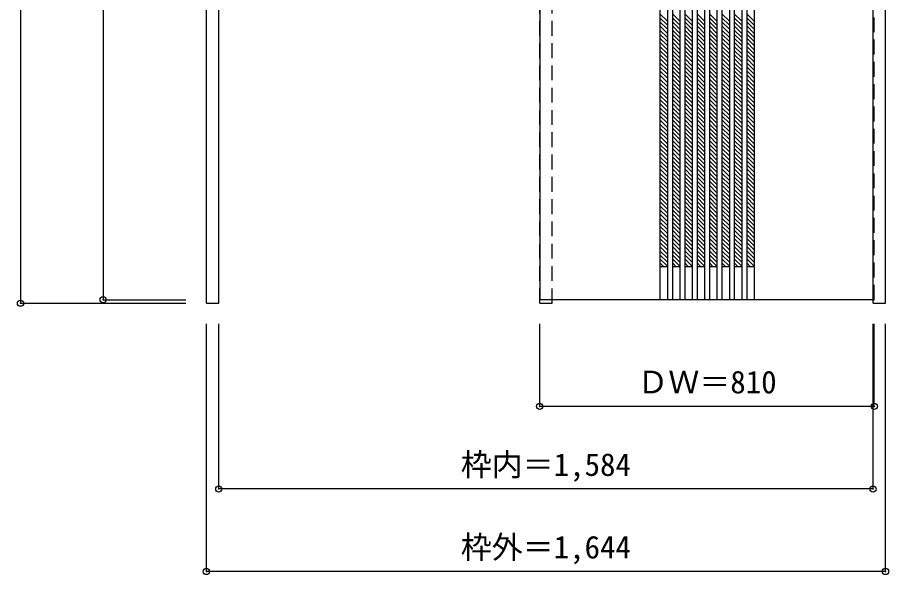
# Model space of a CAD drawing. Units: millimetres, scale not verified. Extents: x -1717 to 479, y -1629 to 1071.
# Drawn here: x -1630 to 479, y -1629 to -279 of the extents above; entities that cross this region are included whole.
import ezdxf
from ezdxf.enums import TextEntityAlignment as Align

# ---------------------------------------------------------------- set-up
doc = ezdxf.new("R2010")
doc.units = ezdxf.units.MM
doc.header["$LTSCALE"] = 30
doc.header["$PDMODE"] = 32
doc.header["$PDSIZE"] = 15
doc.linetypes.add('DASHED1', pattern=[1.8, 1.2, -0.6])
doc.layers.add('0-0', color=4, linetype='DASHED1')
doc.layers.add('0-1_寸法', color=7, linetype='Continuous')
doc.styles.add('ＭＳ ゴシック', font='')
doc.styles.get('ＭＳ ゴシック').set_extended_font_data('MS Gothic')

msp = doc.modelspace()

# ---------------------------------------------------------------- linework, layer by layer
at = {"layer": '0-0', "color": 3, "linetype": 'Continuous'}
for p, q in [((-1172.51, -971.18), (-1172.51, 1063.82)), ((471.49, -971.18), (471.49, 1063.82)), ((441.49, -971.18), (441.49, 1033.82)), ((-365.51, 1020.32), (-365.51, -962.68)), ((-74.51, 1020.11), (-74.51, -962.89)), ((-56.51, 1020.11), (-56.51, -962.89)), ((-44.51, 1020.11), (-44.51, -962.89)), ((-26.51, 1020.11), (-26.51, -962.89)), ((-14.51, 1020.11), (-14.51, -962.89)), ((3.49, 1020.11), (3.49, -962.89)), ((15.49, 1020.11), (15.49, -962.89)), ((33.49, 1020.11), (33.49, -962.89)), ((45.49, 1020.11), (45.49, -962.89)), ((63.49, 1020.11), (63.49, -962.89)), ((75.49, 1020.11), (75.49, -962.89)), ((93.49, 1020.11), (93.49, -962.89)), ((105.49, 1020.11), (105.49, -962.89)), ((123.49, 1020.11), (123.49, -962.89)), ((135.49, 1020.11), (135.49, -962.89)), ((153.49, 1020.11), (153.49, -962.89)), ((441.49, -962.68), (-365.51, -962.68)), ((441.49, -971.18), (471.49, -971.18))]:
    msp.add_line(p, q, dxfattribs=at)
at = {"layer": '0-0'}
for p, q in [((-365.51, -971.18), (-365.51, 1033.82)), ((-335.51, -971.18), (-335.51, 1033.82)), ((-56.51, -287.83), (-74.51, -269.83)), ((-26.51, -287.83), (-44.51, -269.83)), ((3.49, -287.83), (-14.51, -269.83)), ((33.49, -287.83), (15.49, -269.83)), ((63.49, -287.83), (45.49, -269.83)), ((93.49, -287.83), (75.49, -269.83)), ((123.49, -287.83), (105.49, -269.83)), ((153.49, -287.83), (135.49, -269.83)), ((-56.51, -297.72), (-74.51, -279.72)), ((-56.51, -307.62), (-74.51, -289.62)), ((-26.51, -297.72), (-44.51, -279.72)), ((-26.51, -307.62), (-44.51, -289.62)), ((3.49, -297.72), (-14.51, -279.72)), ((3.49, -307.62), (-14.51, -289.62)), ((33.49, -297.72), (15.49, -279.72)), ((33.49, -307.62), (15.49, -289.62)), ((63.49, -297.72), (45.49, -279.72)), ((63.49, -307.62), (45.49, -289.62)), ((93.49, -297.72), (75.49, -279.72)), ((93.49, -307.62), (75.49, -289.62)), ((123.49, -297.72), (105.49, -279.72)), ((123.49, -307.62), (105.49, -289.62)), ((153.49, -297.72), (135.49, -279.72)), ((153.49, -307.62), (135.49, -289.62)), ((-56.51, -317.52), (-74.51, -299.52)), ((-56.51, -327.42), (-74.51, -309.42)), ((-26.51, -317.52), (-44.51, -299.52)), ((-26.51, -327.42), (-44.51, -309.42)), ((3.49, -317.52), (-14.51, -299.52)), ((3.49, -327.42), (-14.51, -309.42)), ((33.49, -317.52), (15.49, -299.52)), ((33.49, -327.42), (15.49, -309.42)), ((63.49, -317.52), (45.49, -299.52)), ((63.49, -327.42), (45.49, -309.42)), ((93.49, -317.52), (75.49, -299.52)), ((93.49, -327.42), (75.49, -309.42)), ((123.49, -317.52), (105.49, -299.52)), ((123.49, -327.42), (105.49, -309.42)), ((153.49, -317.52), (135.49, -299.52)), ((153.49, -327.42), (135.49, -309.42)), ((-56.51, -337.32), (-74.51, -319.32)), ((-56.51, -347.22), (-74.51, -329.22)), ((-26.51, -337.32), (-44.51, -319.32)), ((-26.51, -347.22), (-44.51, -329.22)), ((3.49, -337.32), (-14.51, -319.32)), ((3.49, -347.22), (-14.51, -329.22)), ((33.49, -337.32), (15.49, -319.32)), ((33.49, -347.22), (15.49, -329.22)), ((63.49, -337.32), (45.49, -319.32)), ((63.49, -347.22), (45.49, -329.22)), ((93.49, -337.32), (75.49, -319.32)), ((93.49, -347.22), (75.49, -329.22)), ((123.49, -337.32), (105.49, -319.32)), ((123.49, -347.22), (105.49, -329.22)), ((153.49, -337.32), (135.49, -319.32)), ((153.49, -347.22), (135.49, -329.22)), ((-56.51, -357.12), (-74.51, -339.12)), ((-56.51, -367.02), (-74.51, -349.02)), ((-26.51, -357.12), (-44.51, -339.12)), ((-26.51, -367.02), (-44.51, -349.02)), ((3.49, -357.12), (-14.51, -339.12)), ((3.49, -367.02), (-14.51, -349.02)), ((33.49, -357.12), (15.49, -339.12)), ((33.49, -367.02), (15.49, -349.02)), ((63.49, -357.12), (45.49, -339.12)), ((63.49, -367.02), (45.49, -349.02)), ((93.49, -357.12), (75.49, -339.12)), ((93.49, -367.02), (75.49, -349.02)), ((123.49, -357.12), (105.49, -339.12)), ((123.49, -367.02), (105.49, -349.02)), ((153.49, -357.12), (135.49, -339.12)), ((153.49, -367.02), (135.49, -349.02)), ((-56.51, -376.92), (-74.51, -358.92)), ((-56.51, -386.82), (-74.51, -368.82)), ((-56.51, -396.72), (-74.51, -378.72)), ((-26.51, -376.92), (-44.51, -358.92)), ((-26.51, -386.82), (-44.51, -368.82)), ((-26.51, -396.72), (-44.51, -378.72)), ((3.49, -376.92), (-14.51, -358.92)), ((3.49, -386.82), (-14.51, -368.82)), ((3.49, -396.72), (-14.51, -378.72)), ((33.49, -376.92), (15.49, -358.92)), ((33.49, -386.82), (15.49, -368.82)), ((33.49, -396.72), (15.49, -378.72)), ((63.49, -376.92), (45.49, -358.92)), ((63.49, -386.82), (45.49, -368.82)), ((63.49, -396.72), (45.49, -378.72)), ((93.49, -376.92), (75.49, -358.92)), ((93.49, -386.82), (75.49, -368.82)), ((93.49, -396.72), (75.49, -378.72)), ((123.49, -376.92), (105.49, -358.92)), ((123.49, -386.82), (105.49, -368.82)), ((123.49, -396.72), (105.49, -378.72)), ((153.49, -376.92), (135.49, -358.92)), ((153.49, -386.82), (135.49, -368.82)), ((153.49, -396.72), (135.49, -378.72)), ((-56.51, -406.62), (-74.51, -388.62)), ((-56.51, -416.52), (-74.51, -398.52)), ((-26.51, -406.62), (-44.51, -388.62)), ((-26.51, -416.52), (-44.51, -398.52)), ((3.49, -406.62), (-14.51, -388.62)), ((3.49, -416.52), (-14.51, -398.52)), ((33.49, -406.62), (15.49, -388.62)), ((33.49, -416.52), (15.49, -398.52)), ((63.49, -406.62), (45.49, -388.62)), ((63.49, -416.52), (45.49, -398.52)), ((93.49, -406.62), (75.49, -388.62)), ((93.49, -416.52), (75.49, -398.52)), ((123.49, -406.62), (105.49, -388.62)), ((123.49, -416.52), (105.49, -398.52)), ((153.49, -406.62), (135.49, -388.62)), ((153.49, -416.52), (135.49, -398.52)), ((-56.51, -426.42), (-74.51, -408.42)), ((-56.51, -436.32), (-74.51, -418.32)), ((-26.51, -426.42), (-44.51, -408.42)), ((-26.51, -436.32), (-44.51, -418.32)), ((3.49, -426.42), (-14.51, -408.42)), ((3.49, -436.32), (-14.51, -418.32)), ((33.49, -426.42), (15.49, -408.42)), ((33.49, -436.32), (15.49, -418.32)), ((63.49, -426.42), (45.49, -408.42)), ((63.49, -436.32), (45.49, -418.32)), ((93.49, -426.42), (75.49, -408.42)), ((93.49, -436.32), (75.49, -418.32)), ((123.49, -426.42), (105.49, -408.42)), ((123.49, -436.32), (105.49, -418.32)), ((153.49, -426.42), (135.49, -408.42)), ((153.49, -436.32), (135.49, -418.32)), ((-56.51, -446.22), (-74.51, -428.22)), ((-56.51, -456.12), (-74.51, -438.12)), ((-26.51, -446.22), (-44.51, -428.22)), ((-26.51, -456.12), (-44.51, -438.12)), ((3.49, -446.22), (-14.51, -428.22)), ((3.49, -456.12), (-14.51, -438.12)), ((33.49, -446.22), (15.49, -428.22)), ((33.49, -456.12), (15.49, -438.12)), ((63.49, -446.22), (45.49, -428.22)), ((63.49, -456.12), (45.49, -438.12)), ((93.49, -446.22), (75.49, -428.22)), ((93.49, -456.12), (75.49, -438.12)), ((123.49, -446.22), (105.49, -428.22)), ((123.49, -456.12), (105.49, -438.12)), ((153.49, -446.22), (135.49, -428.22)), ((153.49, -456.12), (135.49, -438.12)), ((-56.51, -466.02), (-74.51, -448.02)), ((-56.51, -475.92), (-74.51, -457.92)), ((-26.51, -466.02), (-44.51, -448.02)), ((-26.51, -475.92), (-44.51, -457.92)), ((3.49, -466.02), (-14.51, -448.02)), ((3.49, -475.92), (-14.51, -457.92)), ((33.49, -466.02), (15.49, -448.02)), ((33.49, -475.92), (15.49, -457.92)), ((63.49, -466.02), (45.49, -448.02)), ((63.49, -475.92), (45.49, -457.92)), ((93.49, -466.02), (75.49, -448.02)), ((93.49, -475.92), (75.49, -457.92)), ((123.49, -466.02), (105.49, -448.02)), ((123.49, -475.92), (105.49, -457.92)), ((153.49, -466.02), (135.49, -448.02)), ((153.49, -475.92), (135.49, -457.92)), ((-56.51, -485.81), (-74.51, -467.81)), ((-56.51, -495.71), (-74.51, -477.71)), ((-26.51, -485.81), (-44.51, -467.81)), ((-26.51, -495.71), (-44.51, -477.71)), ((3.49, -485.81), (-14.51, -467.81)), ((3.49, -495.71), (-14.51, -477.71)), ((33.49, -485.81), (15.49, -467.81)), ((33.49, -495.71), (15.49, -477.71)), ((63.49, -485.81), (45.49, -467.81)), ((63.49, -495.71), (45.49, -477.71)), ((93.49, -485.81), (75.49, -467.81)), ((93.49, -495.71), (75.49, -477.71)), ((123.49, -485.81), (105.49, -467.81)), ((123.49, -495.71), (105.49, -477.71)), ((153.49, -485.81), (135.49, -467.81)), ((153.49, -495.71), (135.49, -477.71)), ((-56.51, -505.61), (-74.51, -487.61)), ((-56.51, -515.51), (-74.51, -497.51)), ((-26.51, -505.61), (-44.51, -487.61)), ((-26.51, -515.51), (-44.51, -497.51)), ((3.49, -505.61), (-14.51, -487.61)), ((3.49, -515.51), (-14.51, -497.51)), ((33.49, -505.61), (15.49, -487.61)), ((33.49, -515.51), (15.49, -497.51)), ((63.49, -505.61), (45.49, -487.61)), ((63.49, -515.51), (45.49, -497.51)), ((93.49, -505.61), (75.49, -487.61)), ((93.49, -515.51), (75.49, -497.51)), ((123.49, -505.61), (105.49, -487.61)), ((123.49, -515.51), (105.49, -497.51)), ((153.49, -505.61), (135.49, -487.61)), ((153.49, -515.51), (135.49, -497.51)), ((-56.51, -525.41), (-74.51, -507.41)), ((-56.51, -535.31), (-74.51, -517.31)), ((-56.51, -545.21), (-74.51, -527.21)), ((-26.51, -525.41), (-44.51, -507.41)), ((-26.51, -535.31), (-44.51, -517.31)), ((-26.51, -545.21), (-44.51, -527.21)), ((3.49, -525.41), (-14.51, -507.41)), ((3.49, -535.31), (-14.51, -517.31)), ((3.49, -545.21), (-14.51, -527.21)), ((33.49, -525.41), (15.49, -507.41)), ((33.49, -535.31), (15.49, -517.31)), ((33.49, -545.21), (15.49, -527.21)), ((63.49, -525.41), (45.49, -507.41)), ((63.49, -535.31), (45.49, -517.31)), ((63.49, -545.21), (45.49, -527.21)), ((93.49, -525.41), (75.49, -507.41)), ((93.49, -535.31), (75.49, -517.31)), ((93.49, -545.21), (75.49, -527.21)), ((123.49, -525.41), (105.49, -507.41)), ((123.49, -535.31), (105.49, -517.31)), ((123.49, -545.21), (105.49, -527.21)), ((153.49, -525.41), (135.49, -507.41)), ((153.49, -535.31), (135.49, -517.31)), ((153.49, -545.21), (135.49, -527.21)), ((-56.51, -555.11), (-74.51, -537.11)), ((-56.51, -565.01), (-74.51, -547.01)), ((-26.51, -555.11), (-44.51, -537.11)), ((-26.51, -565.01), (-44.51, -547.01)), ((3.49, -555.11), (-14.51, -537.11)), ((3.49, -565.01), (-14.51, -547.01)), ((33.49, -555.11), (15.49, -537.11)), ((33.49, -565.01), (15.49, -547.01)), ((63.49, -555.11), (45.49, -537.11)), ((63.49, -565.01), (45.49, -547.01)), ((93.49, -555.11), (75.49, -537.11)), ((93.49, -565.01), (75.49, -547.01)), ((123.49, -555.11), (105.49, -537.11)), ((123.49, -565.01), (105.49, -547.01)), ((153.49, -555.11), (135.49, -537.11)), ((153.49, -565.01), (135.49, -547.01)), ((-56.51, -574.91), (-74.51, -556.91)), ((-56.51, -584.81), (-74.51, -566.81)), ((-26.51, -574.91), (-44.51, -556.91)), ((-26.51, -584.81), (-44.51, -566.81)), ((3.49, -574.91), (-14.51, -556.91)), ((3.49, -584.81), (-14.51, -566.81)), ((33.49, -574.91), (15.49, -556.91)), ((33.49, -584.81), (15.49, -566.81)), ((63.49, -574.91), (45.49, -556.91)), ((63.49, -584.81), (45.49, -566.81)), ((93.49, -574.91), (75.49, -556.91)), ((93.49, -584.81), (75.49, -566.81)), ((123.49, -574.91), (105.49, -556.91)), ((123.49, -584.81), (105.49, -566.81)), ((153.49, -574.91), (135.49, -556.91)), ((153.49, -584.81), (135.49, -566.81)), ((-56.51, -594.71), (-74.51, -576.71)), ((-56.51, -604.61), (-74.51, -586.61)), ((-26.51, -594.71), (-44.51, -576.71)), ((-26.51, -604.61), (-44.51, -586.61)), ((3.49, -594.71), (-14.51, -576.71)), ((3.49, -604.61), (-14.51, -586.61)), ((33.49, -594.71), (15.49, -576.71)), ((33.49, -604.61), (15.49, -586.61)), ((63.49, -594.71), (45.49, -576.71)), ((63.49, -604.61), (45.49, -586.61)), ((93.49, -594.71), (75.49, -576.71)), ((93.49, -604.61), (75.49, -586.61)), ((123.49, -594.71), (105.49, -576.71)), ((123.49, -604.61), (105.49, -586.61)), ((153.49, -594.71), (135.49, -576.71)), ((153.49, -604.61), (135.49, -586.61)), ((-56.51, -614.51), (-74.51, -596.51)), ((-56.51, -624.41), (-74.51, -606.41)), ((-26.51, -614.51), (-44.51, -596.51)), ((-26.51, -624.41), (-44.51, -606.41)), ((3.49, -614.51), (-14.51, -596.51)), ((3.49, -624.41), (-14.51, -606.41)), ((33.49, -614.51), (15.49, -596.51)), ((33.49, -624.41), (15.49, -606.41)), ((63.49, -614.51), (45.49, -596.51)), ((63.49, -624.41), (45.49, -606.41)), ((93.49, -614.51), (75.49, -596.51)), ((93.49, -624.41), (75.49, -606.41)), ((123.49, -614.51), (105.49, -596.51)), ((123.49, -624.41), (105.49, -606.41)), ((153.49, -614.51), (135.49, -596.51)), ((153.49, -624.41), (135.49, -606.41)), ((-56.51, -634.31), (-74.51, -616.31)), ((-56.51, -644.21), (-74.51, -626.21)), ((-26.51, -634.31), (-44.51, -616.31)), ((-26.51, -644.21), (-44.51, -626.21)), ((3.49, -634.31), (-14.51, -616.31)), ((3.49, -644.21), (-14.51, -626.21)), ((33.49, -634.31), (15.49, -616.31)), ((33.49, -644.21), (15.49, -626.21)), ((63.49, -634.31), (45.49, -616.31)), ((63.49, -644.21), (45.49, -626.21)), ((93.49, -634.31), (75.49, -616.31)), ((93.49, -644.21), (75.49, -626.21)), ((123.49, -634.31), (105.49, -616.31)), ((123.49, -644.21), (105.49, -626.21)), ((153.49, -634.31), (135.49, -616.31)), ((153.49, -644.21), (135.49, -626.21)), ((-56.51, -654.11), (-74.51, -636.11)), ((-56.51, -664.01), (-74.51, -646.01)), ((-26.51, -654.11), (-44.51, -636.11)), ((-26.51, -664.01), (-44.51, -646.01)), ((3.49, -654.11), (-14.51, -636.11)), ((3.49, -664.01), (-14.51, -646.01)), ((33.49, -654.11), (15.49, -636.11)), ((33.49, -664.01), (15.49, -646.01)), ((63.49, -654.11), (45.49, -636.11)), ((63.49, -664.01), (45.49, -646.01)), ((93.49, -654.11), (75.49, -636.11)), ((93.49, -664.01), (75.49, -646.01)), ((123.49, -654.11), (105.49, -636.11)), ((123.49, -664.01), (105.49, -646.01)), ((153.49, -654.11), (135.49, -636.11)), ((153.49, -664.01), (135.49, -646.01)), ((-56.51, -673.91), (-74.51, -655.91)), ((-56.51, -683.8), (-74.51, -665.8)), ((-26.51, -673.91), (-44.51, -655.91)), ((-26.51, -683.8), (-44.51, -665.8)), ((3.49, -673.91), (-14.51, -655.91)), ((3.49, -683.8), (-14.51, -665.8)), ((33.49, -673.91), (15.49, -655.91)), ((33.49, -683.8), (15.49, -665.8)), ((63.49, -673.91), (45.49, -655.91)), ((63.49, -683.8), (45.49, -665.8)), ((93.49, -673.91), (75.49, -655.91)), ((93.49, -683.8), (75.49, -665.8)), ((123.49, -673.91), (105.49, -655.91)), ((123.49, -683.8), (105.49, -665.8)), ((153.49, -673.91), (135.49, -655.91)), ((153.49, -683.8), (135.49, -665.8)), ((-56.51, -693.7), (-74.51, -675.7)), ((-56.51, -703.6), (-74.51, -685.6)), ((-56.51, -713.5), (-74.51, -695.5)), ((-26.51, -693.7), (-44.51, -675.7)), ((-26.51, -703.6), (-44.51, -685.6)), ((-26.51, -713.5), (-44.51, -695.5)), ((3.49, -693.7), (-14.51, -675.7)), ((3.49, -703.6), (-14.51, -685.6)), ((3.49, -713.5), (-14.51, -695.5)), ((33.49, -693.7), (15.49, -675.7)), ((33.49, -703.6), (15.49, -685.6)), ((33.49, -713.5), (15.49, -695.5)), ((63.49, -693.7), (45.49, -675.7)), ((63.49, -703.6), (45.49, -685.6)), ((63.49, -713.5), (45.49, -695.5)), ((93.49, -693.7), (75.49, -675.7)), ((93.49, -703.6), (75.49, -685.6)), ((93.49, -713.5), (75.49, -695.5)), ((123.49, -693.7), (105.49, -675.7)), ((123.49, -703.6), (105.49, -685.6)), ((123.49, -713.5), (105.49, -695.5)), ((153.49, -693.7), (135.49, -675.7)), ((153.49, -703.6), (135.49, -685.6)), ((153.49, -713.5), (135.49, -695.5)), ((-56.51, -723.4), (-74.51, -705.4)), ((-56.51, -733.3), (-74.51, -715.3)), ((-26.51, -723.4), (-44.51, -705.4)), ((-26.51, -733.3), (-44.51, -715.3)), ((3.49, -723.4), (-14.51, -705.4)), ((3.49, -733.3), (-14.51, -715.3)), ((33.49, -723.4), (15.49, -705.4)), ((33.49, -733.3), (15.49, -715.3)), ((63.49, -723.4), (45.49, -705.4)), ((63.49, -733.3), (45.49, -715.3)), ((93.49, -723.4), (75.49, -705.4)), ((93.49, -733.3), (75.49, -715.3)), ((123.49, -723.4), (105.49, -705.4)), ((123.49, -733.3), (105.49, -715.3)), ((153.49, -723.4), (135.49, -705.4)), ((153.49, -733.3), (135.49, -715.3)), ((-56.51, -743.2), (-74.51, -725.2)), ((-56.51, -753.1), (-74.51, -735.1)), ((-26.51, -743.2), (-44.51, -725.2)), ((-26.51, -753.1), (-44.51, -735.1)), ((3.49, -743.2), (-14.51, -725.2)), ((3.49, -753.1), (-14.51, -735.1)), ((33.49, -743.2), (15.49, -725.2)), ((33.49, -753.1), (15.49, -735.1)), ((63.49, -743.2), (45.49, -725.2)), ((63.49, -753.1), (45.49, -735.1)), ((93.49, -743.2), (75.49, -725.2)), ((93.49, -753.1), (75.49, -735.1)), ((123.49, -743.2), (105.49, -725.2)), ((123.49, -753.1), (105.49, -735.1)), ((153.49, -743.2), (135.49, -725.2)), ((153.49, -753.1), (135.49, -735.1)), ((-56.51, -763), (-74.51, -745)), ((-56.51, -772.9), (-74.51, -754.9)), ((-26.51, -763), (-44.51, -745)), ((-26.51, -772.9), (-44.51, -754.9)), ((3.49, -763), (-14.51, -745)), ((3.49, -772.9), (-14.51, -754.9)), ((33.49, -763), (15.49, -745)), ((33.49, -772.9), (15.49, -754.9)), ((63.49, -763), (45.49, -745)), ((63.49, -772.9), (45.49, -754.9)), ((93.49, -763), (75.49, -745)), ((93.49, -772.9), (75.49, -754.9)), ((123.49, -763), (105.49, -745)), ((123.49, -772.9), (105.49, -754.9)), ((153.49, -763), (135.49, -745)), ((153.49, -772.9), (135.49, -754.9)), ((-56.51, -782.8), (-74.51, -764.8)), ((-56.51, -792.7), (-74.51, -774.7)), ((-26.51, -782.8), (-44.51, -764.8)), ((-26.51, -792.7), (-44.51, -774.7)), ((3.49, -782.8), (-14.51, -764.8)), ((3.49, -792.7), (-14.51, -774.7)), ((33.49, -782.8), (15.49, -764.8)), ((33.49, -792.7), (15.49, -774.7)), ((63.49, -782.8), (45.49, -764.8)), ((63.49, -792.7), (45.49, -774.7)), ((93.49, -782.8), (75.49, -764.8)), ((93.49, -792.7), (75.49, -774.7)), ((123.49, -782.8), (105.49, -764.8)), ((123.49, -792.7), (105.49, -774.7)), ((153.49, -782.8), (135.49, -764.8)), ((153.49, -792.7), (135.49, -774.7)), ((-56.51, -802.6), (-74.51, -784.6)), ((-56.51, -812.5), (-74.51, -794.5)), ((-26.51, -802.6), (-44.51, -784.6)), ((-26.51, -812.5), (-44.51, -794.5)), ((3.49, -802.6), (-14.51, -784.6)), ((3.49, -812.5), (-14.51, -794.5)), ((33.49, -802.6), (15.49, -784.6)), ((33.49, -812.5), (15.49, -794.5)), ((63.49, -802.6), (45.49, -784.6)), ((63.49, -812.5), (45.49, -794.5)), ((93.49, -802.6), (75.49, -784.6)), ((93.49, -812.5), (75.49, -794.5)), ((123.49, -802.6), (105.49, -784.6)), ((123.49, -812.5), (105.49, -794.5)), ((153.49, -802.6), (135.49, -784.6)), ((153.49, -812.5), (135.49, -794.5)), ((-56.51, -822.4), (-74.51, -804.4)), ((-56.51, -832.3), (-74.51, -814.3)), ((-26.51, -822.4), (-44.51, -804.4)), ((-26.51, -832.3), (-44.51, -814.3)), ((3.49, -822.4), (-14.51, -804.4)), ((3.49, -832.3), (-14.51, -814.3)), ((33.49, -822.4), (15.49, -804.4)), ((33.49, -832.3), (15.49, -814.3)), ((63.49, -822.4), (45.49, -804.4)), ((63.49, -832.3), (45.49, -814.3)), ((93.49, -822.4), (75.49, -804.4)), ((93.49, -832.3), (75.49, -814.3)), ((123.49, -822.4), (105.49, -804.4)), ((123.49, -832.3), (105.49, -814.3)), ((153.49, -822.4), (135.49, -804.4)), ((153.49, -832.3), (135.49, -814.3)), ((-56.51, -842.2), (-74.51, -824.2)), ((-56.51, -852.1), (-74.51, -834.1)), ((-26.51, -842.2), (-44.51, -824.2)), ((-26.51, -852.1), (-44.51, -834.1)), ((3.49, -842.2), (-14.51, -824.2)), ((3.49, -852.1), (-14.51, -834.1)), ((33.49, -842.2), (15.49, -824.2)), ((33.49, -852.1), (15.49, -834.1)), ((63.49, -842.2), (45.49, -824.2)), ((63.49, -852.1), (45.49, -834.1)), ((93.49, -842.2), (75.49, -824.2)), ((93.49, -852.1), (75.49, -834.1)), ((123.49, -842.2), (105.49, -824.2)), ((123.49, -852.1), (105.49, -834.1)), ((153.49, -842.2), (135.49, -824.2)), ((153.49, -852.1), (135.49, -834.1)), ((-56.51, -862), (-74.51, -844)), ((-56.51, -871.9), (-74.51, -853.9)), ((-56.51, -881.79), (-74.51, -863.79)), ((-26.51, -862), (-44.51, -844)), ((-26.51, -871.9), (-44.51, -853.9)), ((-26.51, -881.79), (-44.51, -863.79)), ((3.49, -862), (-14.51, -844)), ((3.49, -871.9), (-14.51, -853.9)), ((3.49, -881.79), (-14.51, -863.79)), ((33.49, -862), (15.49, -844)), ((33.49, -871.9), (15.49, -853.9)), ((33.49, -881.79), (15.49, -863.79)), ((63.49, -862), (45.49, -844)), ((63.49, -871.9), (45.49, -853.9)), ((63.49, -881.79), (45.49, -863.79)), ((93.49, -862), (75.49, -844)), ((93.49, -871.9), (75.49, -853.9)), ((93.49, -881.79), (75.49, -863.79)), ((123.49, -862), (105.49, -844)), ((123.49, -871.9), (105.49, -853.9)), ((123.49, -881.79), (105.49, -863.79)), ((153.49, -862), (135.49, -844)), ((153.49, -871.9), (135.49, -853.9)), ((153.49, -881.79), (135.49, -863.79)), ((-65.32, -882.89), (-74.51, -873.69)), ((-35.32, -882.89), (-44.51, -873.69)), ((-5.32, -882.89), (-14.51, -873.69)), ((24.68, -882.89), (15.49, -873.69)), ((54.68, -882.89), (45.49, -873.69)), ((84.68, -882.89), (75.49, -873.69)), ((114.68, -882.89), (105.49, -873.69)), ((144.68, -882.89), (135.49, -873.69)), ((-365.51, -971.18), (-335.51, -971.18))]:
    msp.add_line(p, q, dxfattribs=at)
at = {"layer": '0-0', "color": 7, "linetype": 'Continuous'}
for p, q in [((-56.51, -882.89), (-74.51, -882.89)), ((-26.51, -882.89), (-44.51, -882.89)), ((3.49, -882.89), (-14.51, -882.89)), ((33.49, -882.89), (15.49, -882.89)), ((63.49, -882.89), (45.49, -882.89)), ((93.49, -882.89), (75.49, -882.89)), ((123.49, -882.89), (105.49, -882.89)), ((153.49, -882.89), (135.49, -882.89))]:
    msp.add_line(p, q, dxfattribs=at)
at = {"layer": '0-0', "color": 3, "linetype": 'Continuous'}
msp.add_lwpolyline([(-1172.51, -971.18), (-1142.51, -971.18), (-1142.51, 1033.82)], dxfattribs=at)
at = {"layer": '0-0'}
msp.add_lwpolyline([(441.49, -962.68), (444.49, -962.68), (444.49, 1020.32)], dxfattribs=at)
at = {"layer": '0-1_寸法', "color": 4}
for p, q in [((-1622.51, 1063.82), (-1622.51, -971.18)), ((-1422.51, 1020.32), (-1422.51, -962.68)), ((-1422.51, -962.68), (-1222.51, -962.68)), ((-1622.51, -971.18), (-1222.51, -971.18)), ((-365.51, -1221.18), (-365.51, -1021.18)), ((441.49, -1421.18), (441.49, -1021.18)), ((444.49, -1221.18), (444.49, -1021.18)), ((471.49, -1621.18), (471.49, -1021.18)), ((444.49, -1221.18), (-365.51, -1221.18))]:
    msp.add_line(p, q, dxfattribs=at)
for points in [[(471.49, -1621.18), (-1172.51, -1621.18), (-1172.51, -1021.18)], [(441.49, -1421.18), (-1142.51, -1421.18), (-1142.51, -1021.18)]]:
    msp.add_lwpolyline(points, dxfattribs=at)
at = {"layer": '0-1_寸法'}
for p in [(-1622.51, -971.18), (-1422.51, -962.68), (-365.51, -1221.18), (444.49, -1221.18), (-1142.51, -1421.18), (441.49, -1421.18), (-1172.51, -1621.18), (471.49, -1621.18)]:
    msp.add_point(p, dxfattribs=at)

# ---------------------------------------------------------------- texts
at = {"layer": '0-1_寸法', "style": 'ＭＳ ゴシック'}
for s, p in [('ＤＷ＝810', (-129.26, -1206.18)), ('枠内＝1,584', (-556.76, -1406.18)), ('枠外＝1,644', (-556.76, -1606.18))]:
    msp.add_text(s, height=54.99, dxfattribs=at).set_placement(p, align=Align.BOTTOM_LEFT)

doc.saveas('drawing.dxf')
